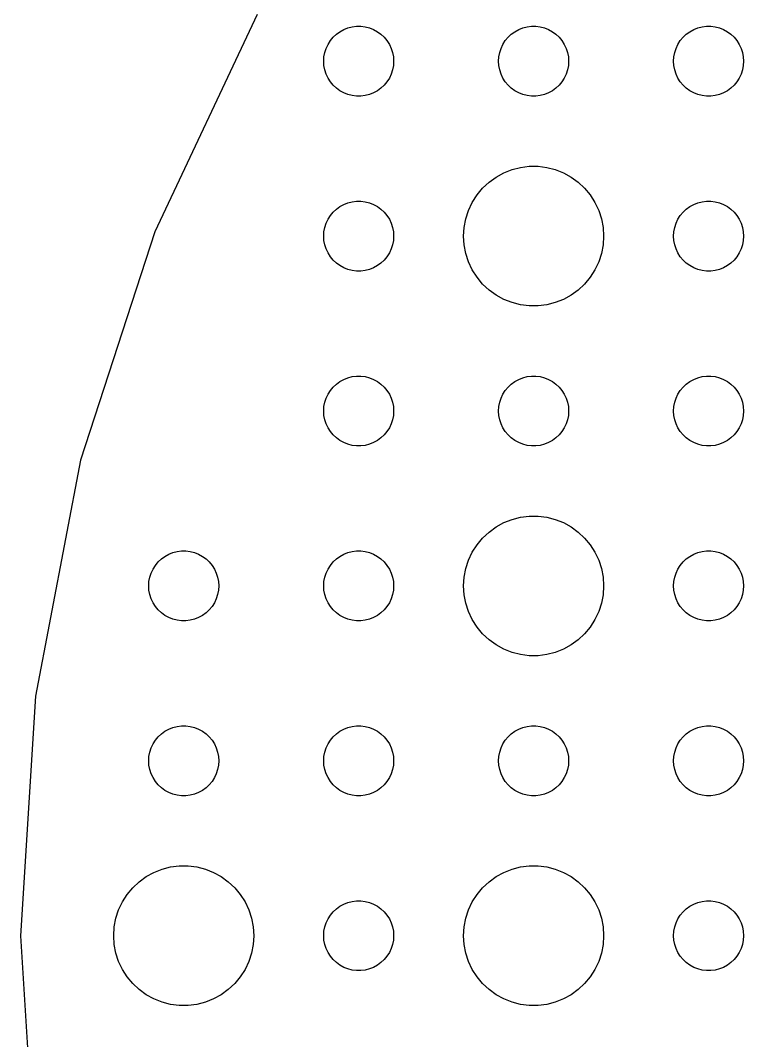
# Model space of a CAD drawing. Header units: metres. Extents: x -82 to 82, y -82 to 82.
# Drawn here: x -82 to -51, y -4.5 to 39.25 of the extents above; entities that cross this region are included whole.
import ezdxf

# ---------------------------------------------------------------- set-up
doc = ezdxf.new("R2010")
doc.units = ezdxf.units.M

msp = doc.modelspace()

# ---------------------------------------------------------------- linework, layer by layer
for p, q in [((-71.8571, 39.5038), (-76.2417, 30.1862)), ((-67.9635, 38.9266), (-67.7811, 38.9734)), ((-67.7811, 38.9734), (-67.5942, 38.997)), ((-67.5942, 38.997), (-67.4058, 38.997)), ((-67.4058, 38.997), (-67.2189, 38.9734)), ((-67.2189, 38.9734), (-67.0365, 38.9266)), ((-60.4635, 38.9266), (-60.2811, 38.9734)), ((-60.2811, 38.9734), (-60.0942, 38.997)), ((-60.0942, 38.997), (-59.9058, 38.997)), ((-59.9058, 38.997), (-59.7189, 38.9734)), ((-59.7189, 38.9734), (-59.5365, 38.9266)), ((-52.9635, 38.9266), (-52.7811, 38.9734)), ((-52.7811, 38.9734), (-52.5942, 38.997)), ((-52.5942, 38.997), (-52.4058, 38.997)), ((-52.4058, 38.997), (-52.2189, 38.9734)), ((-52.2189, 38.9734), (-52.0365, 38.9266)), ((-68.7135, 38.3817), (-68.5934, 38.5268)), ((-68.5934, 38.5268), (-68.4561, 38.6558)), ((-68.4561, 38.6558), (-68.3037, 38.7665)), ((-68.3037, 38.7665), (-68.1387, 38.8572)), ((-68.1387, 38.8572), (-67.9635, 38.9266)), ((-67.0365, 38.9266), (-66.8613, 38.8572)), ((-66.8613, 38.8572), (-66.6963, 38.7665)), ((-66.6963, 38.7665), (-66.5439, 38.6558)), ((-66.5439, 38.6558), (-66.4065, 38.5268)), ((-66.4065, 38.5268), (-66.2865, 38.3817)), ((-61.2135, 38.3817), (-61.0934, 38.5268)), ((-61.0934, 38.5268), (-60.9561, 38.6558)), ((-60.9561, 38.6558), (-60.8037, 38.7665)), ((-60.8037, 38.7665), (-60.6387, 38.8572)), ((-60.6387, 38.8572), (-60.4635, 38.9266)), ((-59.5365, 38.9266), (-59.3613, 38.8572)), ((-59.3613, 38.8572), (-59.1963, 38.7665)), ((-59.1963, 38.7665), (-59.0439, 38.6558)), ((-59.0439, 38.6558), (-58.9065, 38.5268)), ((-58.9065, 38.5268), (-58.7865, 38.3817)), ((-53.7135, 38.3817), (-53.5934, 38.5268)), ((-53.5934, 38.5268), (-53.4561, 38.6558)), ((-53.4561, 38.6558), (-53.3037, 38.7665)), ((-53.3037, 38.7665), (-53.1387, 38.8572)), ((-53.1387, 38.8572), (-52.9635, 38.9266)), ((-52.0365, 38.9266), (-51.8613, 38.8572)), ((-51.8613, 38.8572), (-51.6963, 38.7665)), ((-51.6963, 38.7665), (-51.5439, 38.6558)), ((-51.5439, 38.6558), (-51.4065, 38.5268)), ((-51.4065, 38.5268), (-51.2865, 38.3817)), ((-68.8947, 38.0522), (-68.8145, 38.2226)), ((-68.8145, 38.2226), (-68.7135, 38.3817)), ((-66.2865, 38.3817), (-66.1855, 38.2226)), ((-66.1855, 38.2226), (-66.1053, 38.0522)), ((-61.3947, 38.0522), (-61.3145, 38.2226)), ((-61.3145, 38.2226), (-61.2135, 38.3817)), ((-58.7865, 38.3817), (-58.6855, 38.2226)), ((-58.6855, 38.2226), (-58.6053, 38.0522)), ((-53.8947, 38.0522), (-53.8145, 38.2226)), ((-53.8145, 38.2226), (-53.7135, 38.3817)), ((-51.2865, 38.3817), (-51.1855, 38.2226)), ((-51.1855, 38.2226), (-51.1053, 38.0522)), ((-69, 37.5), (-68.9882, 37.688)), ((-68.9882, 37.688), (-68.9529, 37.873)), ((-68.9529, 37.873), (-68.8947, 38.0522)), ((-66.1053, 38.0522), (-66.0471, 37.873)), ((-66.0471, 37.873), (-66.0118, 37.688)), ((-66.0118, 37.688), (-66, 37.5)), ((-61.5, 37.5), (-61.4882, 37.688)), ((-61.4882, 37.688), (-61.4529, 37.873)), ((-61.4529, 37.873), (-61.3947, 38.0522)), ((-58.6053, 38.0522), (-58.5471, 37.873)), ((-58.5471, 37.873), (-58.5118, 37.688)), ((-58.5118, 37.688), (-58.5, 37.5)), ((-54, 37.5), (-53.9882, 37.688)), ((-53.9882, 37.688), (-53.9529, 37.873)), ((-53.9529, 37.873), (-53.8947, 38.0522)), ((-51.1053, 38.0522), (-51.0471, 37.873)), ((-51.0471, 37.873), (-51.0118, 37.688)), ((-51.0118, 37.688), (-51, 37.5)), ((-68.9882, 37.312), (-69, 37.5)), ((-68.9529, 37.127), (-68.9882, 37.312)), ((-66.0118, 37.312), (-66.0471, 37.127)), ((-66, 37.5), (-66.0118, 37.312)), ((-61.4882, 37.312), (-61.5, 37.5)), ((-61.4529, 37.127), (-61.4882, 37.312)), ((-58.5118, 37.312), (-58.5471, 37.127)), ((-58.5, 37.5), (-58.5118, 37.312)), ((-53.9882, 37.312), (-54, 37.5)), ((-53.9529, 37.127), (-53.9882, 37.312)), ((-51.0118, 37.312), (-51.0471, 37.127)), ((-51, 37.5), (-51.0118, 37.312)), ((-68.8947, 36.9478), (-68.9529, 37.127)), ((-68.8145, 36.7774), (-68.8947, 36.9478)), ((-68.7135, 36.6183), (-68.8145, 36.7774)), ((-66.1855, 36.7774), (-66.2865, 36.6183)), ((-66.1053, 36.9478), (-66.1855, 36.7774)), ((-66.0471, 37.127), (-66.1053, 36.9478)), ((-61.3947, 36.9478), (-61.4529, 37.127)), ((-61.3145, 36.7774), (-61.3947, 36.9478)), ((-61.2135, 36.6183), (-61.3145, 36.7774)), ((-58.6855, 36.7774), (-58.7865, 36.6183)), ((-58.6053, 36.9478), (-58.6855, 36.7774)), ((-58.5471, 37.127), (-58.6053, 36.9478)), ((-53.8947, 36.9478), (-53.9529, 37.127)), ((-53.8145, 36.7774), (-53.8947, 36.9478)), ((-53.7135, 36.6183), (-53.8145, 36.7774)), ((-51.1855, 36.7774), (-51.2865, 36.6183)), ((-51.1053, 36.9478), (-51.1855, 36.7774)), ((-51.0471, 37.127), (-51.1053, 36.9478)), ((-68.5934, 36.4732), (-68.7135, 36.6183)), ((-68.4561, 36.3442), (-68.5934, 36.4732)), ((-68.3037, 36.2335), (-68.4561, 36.3442)), ((-66.5439, 36.3442), (-66.6963, 36.2335)), ((-66.4065, 36.4732), (-66.5439, 36.3442)), ((-66.2865, 36.6183), (-66.4065, 36.4732)), ((-61.0934, 36.4732), (-61.2135, 36.6183)), ((-60.9561, 36.3442), (-61.0934, 36.4732)), ((-60.8037, 36.2335), (-60.9561, 36.3442)), ((-59.0439, 36.3442), (-59.1963, 36.2335)), ((-58.9065, 36.4732), (-59.0439, 36.3442)), ((-58.7865, 36.6183), (-58.9065, 36.4732)), ((-53.5934, 36.4732), (-53.7135, 36.6183)), ((-53.4561, 36.3442), (-53.5934, 36.4732)), ((-53.3037, 36.2335), (-53.4561, 36.3442)), ((-51.5439, 36.3442), (-51.6963, 36.2335)), ((-51.4065, 36.4732), (-51.5439, 36.3442)), ((-51.2865, 36.6183), (-51.4065, 36.4732)), ((-68.1387, 36.1428), (-68.3037, 36.2335)), ((-67.9635, 36.0734), (-68.1387, 36.1428)), ((-67.7811, 36.0266), (-67.9635, 36.0734)), ((-67.5942, 36.003), (-67.7811, 36.0266)), ((-67.4058, 36.003), (-67.5942, 36.003)), ((-67.2189, 36.0266), (-67.4058, 36.003)), ((-67.0365, 36.0734), (-67.2189, 36.0266)), ((-66.8613, 36.1428), (-67.0365, 36.0734)), ((-66.6963, 36.2335), (-66.8613, 36.1428)), ((-60.6387, 36.1428), (-60.8037, 36.2335)), ((-60.4635, 36.0734), (-60.6387, 36.1428)), ((-60.2811, 36.0266), (-60.4635, 36.0734)), ((-60.0942, 36.003), (-60.2811, 36.0266)), ((-59.9058, 36.003), (-60.0942, 36.003)), ((-59.7189, 36.0266), (-59.9058, 36.003)), ((-59.5365, 36.0734), (-59.7189, 36.0266)), ((-59.3613, 36.1428), (-59.5365, 36.0734)), ((-59.1963, 36.2335), (-59.3613, 36.1428)), ((-53.1387, 36.1428), (-53.3037, 36.2335)), ((-52.9635, 36.0734), (-53.1387, 36.1428)), ((-52.7811, 36.0266), (-52.9635, 36.0734)), ((-52.5942, 36.003), (-52.7811, 36.0266)), ((-52.4058, 36.003), (-52.5942, 36.003)), ((-52.2189, 36.0266), (-52.4058, 36.003)), ((-52.0365, 36.0734), (-52.2189, 36.0266)), ((-51.8613, 36.1428), (-52.0365, 36.0734)), ((-51.6963, 36.2335), (-51.8613, 36.1428)), ((-61.2773, 32.7145), (-60.927, 32.8532)), ((-60.927, 32.8532), (-60.5621, 32.9469)), ((-60.5621, 32.9469), (-60.1884, 32.9941)), ((-60.1884, 32.9941), (-59.8116, 32.9941)), ((-59.8116, 32.9941), (-59.4379, 32.9469)), ((-59.4379, 32.9469), (-59.0729, 32.8532)), ((-59.0729, 32.8532), (-58.7227, 32.7145)), ((-61.9123, 32.3115), (-61.6075, 32.533)), ((-61.6075, 32.533), (-61.2773, 32.7145)), ((-58.7227, 32.7145), (-58.3925, 32.533)), ((-58.3925, 32.533), (-58.0877, 32.3115)), ((-62.427, 31.7634), (-62.1869, 32.0536)), ((-62.1869, 32.0536), (-61.9123, 32.3115)), ((-58.0877, 32.3115), (-57.8131, 32.0536)), ((-57.8131, 32.0536), (-57.5729, 31.7634)), ((-62.6289, 31.4453), (-62.427, 31.7634)), ((-57.5729, 31.7634), (-57.3711, 31.4453)), ((-68.5934, 31.0268), (-68.4561, 31.1558)), ((-68.4561, 31.1558), (-68.3037, 31.2665)), ((-68.3037, 31.2665), (-68.1387, 31.3572)), ((-68.1387, 31.3572), (-67.9635, 31.4266)), ((-67.9635, 31.4266), (-67.7811, 31.4734)), ((-67.7811, 31.4734), (-67.5942, 31.497)), ((-67.5942, 31.497), (-67.4058, 31.497)), ((-67.4058, 31.497), (-67.2189, 31.4734)), ((-67.2189, 31.4734), (-67.0365, 31.4266)), ((-67.0365, 31.4266), (-66.8613, 31.3572)), ((-66.8613, 31.3572), (-66.6963, 31.2665)), ((-66.6963, 31.2665), (-66.5439, 31.1558)), ((-66.5439, 31.1558), (-66.4065, 31.0268)), ((-62.9057, 30.7461), (-62.7893, 31.1044)), ((-62.7893, 31.1044), (-62.6289, 31.4453)), ((-57.3711, 31.4453), (-57.2107, 31.1044)), ((-57.2107, 31.1044), (-57.0942, 30.7461)), ((-53.5934, 31.0268), (-53.4561, 31.1558)), ((-53.4561, 31.1558), (-53.3037, 31.2665)), ((-53.3037, 31.2665), (-53.1387, 31.3572)), ((-53.1387, 31.3572), (-52.9635, 31.4266)), ((-52.9635, 31.4266), (-52.7811, 31.4734)), ((-52.7811, 31.4734), (-52.5942, 31.497)), ((-52.5942, 31.497), (-52.4058, 31.497)), ((-52.4058, 31.497), (-52.2189, 31.4734)), ((-52.2189, 31.4734), (-52.0365, 31.4266)), ((-52.0365, 31.4266), (-51.8613, 31.3572)), ((-51.8613, 31.3572), (-51.6963, 31.2665)), ((-51.6963, 31.2665), (-51.5439, 31.1558)), ((-51.5439, 31.1558), (-51.4065, 31.0268)), ((-68.8947, 30.5522), (-68.8145, 30.7226)), ((-68.8145, 30.7226), (-68.7135, 30.8817)), ((-68.7135, 30.8817), (-68.5934, 31.0268)), ((-66.4065, 31.0268), (-66.2865, 30.8817)), ((-66.2865, 30.8817), (-66.1855, 30.7226)), ((-66.1855, 30.7226), (-66.1053, 30.5522)), ((-62.9763, 30.376), (-62.9057, 30.7461)), ((-57.0942, 30.7461), (-57.0237, 30.376)), ((-53.8947, 30.5522), (-53.8145, 30.7226)), ((-53.8145, 30.7226), (-53.7135, 30.8817)), ((-53.7135, 30.8817), (-53.5934, 31.0268)), ((-51.4065, 31.0268), (-51.2865, 30.8817)), ((-51.2865, 30.8817), (-51.1855, 30.7226)), ((-51.1855, 30.7226), (-51.1053, 30.5522)), ((-69, 30), (-68.9882, 30.188)), ((-68.9882, 30.188), (-68.9529, 30.373)), ((-68.9529, 30.373), (-68.8947, 30.5522)), ((-66.1053, 30.5522), (-66.0471, 30.373)), ((-66.0471, 30.373), (-66.0118, 30.188)), ((-66.0118, 30.188), (-66, 30)), ((-63, 30), (-62.9763, 30.376)), ((-57.0237, 30.376), (-57, 30)), ((-54, 30), (-53.9882, 30.188)), ((-53.9882, 30.188), (-53.9529, 30.373)), ((-53.9529, 30.373), (-53.8947, 30.5522)), ((-51.1053, 30.5522), (-51.0471, 30.373)), ((-51.0471, 30.373), (-51.0118, 30.188)), ((-51.0118, 30.188), (-51, 30)), ((-76.2417, 30.1862), (-79.4238, 20.3926)), ((-68.9882, 29.812), (-69, 30)), ((-68.9529, 29.627), (-68.9882, 29.812)), ((-66.0118, 29.812), (-66.0471, 29.627)), ((-66, 30), (-66.0118, 29.812)), ((-62.9763, 29.624), (-63, 30)), ((-57, 30), (-57.0237, 29.624)), ((-53.9882, 29.812), (-54, 30)), ((-53.9529, 29.627), (-53.9882, 29.812)), ((-51.0118, 29.812), (-51.0471, 29.627)), ((-51, 30), (-51.0118, 29.812)), ((-68.8947, 29.4478), (-68.9529, 29.627)), ((-68.8145, 29.2774), (-68.8947, 29.4478)), ((-66.1053, 29.4478), (-66.1855, 29.2774)), ((-66.0471, 29.627), (-66.1053, 29.4478)), ((-62.9057, 29.2539), (-62.9763, 29.624)), ((-57.0237, 29.624), (-57.0942, 29.2539)), ((-53.8947, 29.4478), (-53.9529, 29.627)), ((-53.8145, 29.2774), (-53.8947, 29.4478)), ((-51.1053, 29.4478), (-51.1855, 29.2774)), ((-51.0471, 29.627), (-51.1053, 29.4478)), ((-68.7135, 29.1183), (-68.8145, 29.2774)), ((-68.5934, 28.9732), (-68.7135, 29.1183)), ((-68.4561, 28.8442), (-68.5934, 28.9732)), ((-66.4065, 28.9732), (-66.5439, 28.8442)), ((-66.2865, 29.1183), (-66.4065, 28.9732)), ((-66.1855, 29.2774), (-66.2865, 29.1183)), ((-62.7893, 28.8956), (-62.9057, 29.2539)), ((-62.6289, 28.5547), (-62.7893, 28.8956)), ((-57.2107, 28.8956), (-57.3711, 28.5547)), ((-57.0942, 29.2539), (-57.2107, 28.8956)), ((-53.7135, 29.1183), (-53.8145, 29.2774)), ((-53.5934, 28.9732), (-53.7135, 29.1183)), ((-53.4561, 28.8442), (-53.5934, 28.9732)), ((-51.4065, 28.9732), (-51.5439, 28.8442)), ((-51.2865, 29.1183), (-51.4065, 28.9732)), ((-51.1855, 29.2774), (-51.2865, 29.1183)), ((-68.3037, 28.7335), (-68.4561, 28.8442)), ((-68.1387, 28.6427), (-68.3037, 28.7335)), ((-67.9635, 28.5734), (-68.1387, 28.6427)), ((-67.7811, 28.5266), (-67.9635, 28.5734)), ((-67.5942, 28.503), (-67.7811, 28.5266)), ((-67.4058, 28.503), (-67.5942, 28.503)), ((-67.2189, 28.5266), (-67.4058, 28.503)), ((-67.0365, 28.5734), (-67.2189, 28.5266)), ((-66.8613, 28.6427), (-67.0365, 28.5734)), ((-66.6963, 28.7335), (-66.8613, 28.6427)), ((-66.5439, 28.8442), (-66.6963, 28.7335)), ((-62.427, 28.2366), (-62.6289, 28.5547)), ((-57.3711, 28.5547), (-57.5729, 28.2366)), ((-53.3037, 28.7335), (-53.4561, 28.8442)), ((-53.1387, 28.6427), (-53.3037, 28.7335)), ((-52.9635, 28.5734), (-53.1387, 28.6427)), ((-52.7811, 28.5266), (-52.9635, 28.5734)), ((-52.5942, 28.503), (-52.7811, 28.5266)), ((-52.4058, 28.503), (-52.5942, 28.503)), ((-52.2189, 28.5266), (-52.4058, 28.503)), ((-52.0365, 28.5734), (-52.2189, 28.5266)), ((-51.8613, 28.6427), (-52.0365, 28.5734)), ((-51.6963, 28.7335), (-51.8613, 28.6427)), ((-51.5439, 28.8442), (-51.6963, 28.7335)), ((-62.1869, 27.9464), (-62.427, 28.2366)), ((-57.5729, 28.2366), (-57.8131, 27.9464)), ((-61.9123, 27.6884), (-62.1869, 27.9464)), ((-61.6075, 27.467), (-61.9123, 27.6884)), ((-58.0877, 27.6884), (-58.3925, 27.467)), ((-57.8131, 27.9464), (-58.0877, 27.6884)), ((-61.2773, 27.2855), (-61.6075, 27.467)), ((-60.927, 27.1468), (-61.2773, 27.2855)), ((-60.5621, 27.0531), (-60.927, 27.1468)), ((-59.0729, 27.1468), (-59.4379, 27.0531)), ((-58.7227, 27.2855), (-59.0729, 27.1468)), ((-58.3925, 27.467), (-58.7227, 27.2855)), ((-60.1884, 27.0059), (-60.5621, 27.0531)), ((-59.8116, 27.0059), (-60.1884, 27.0059)), ((-59.4379, 27.0531), (-59.8116, 27.0059)), ((-68.5934, 23.5268), (-68.4561, 23.6558)), ((-68.4561, 23.6558), (-68.3037, 23.7665)), ((-68.3037, 23.7665), (-68.1387, 23.8572)), ((-68.1387, 23.8572), (-67.9635, 23.9266)), ((-67.9635, 23.9266), (-67.7811, 23.9734)), ((-67.7811, 23.9734), (-67.5942, 23.997)), ((-67.5942, 23.997), (-67.4058, 23.997)), ((-67.4058, 23.997), (-67.2189, 23.9734)), ((-67.2189, 23.9734), (-67.0365, 23.9266)), ((-67.0365, 23.9266), (-66.8613, 23.8572)), ((-66.8613, 23.8572), (-66.6963, 23.7665)), ((-66.6963, 23.7665), (-66.5439, 23.6558)), ((-66.5439, 23.6558), (-66.4065, 23.5268)), ((-61.0934, 23.5268), (-60.9561, 23.6558)), ((-60.9561, 23.6558), (-60.8037, 23.7665)), ((-60.8037, 23.7665), (-60.6387, 23.8572)), ((-60.6387, 23.8572), (-60.4635, 23.9266)), ((-60.4635, 23.9266), (-60.2811, 23.9734)), ((-60.2811, 23.9734), (-60.0942, 23.997)), ((-60.0942, 23.997), (-59.9058, 23.997)), ((-59.9058, 23.997), (-59.7189, 23.9734)), ((-59.7189, 23.9734), (-59.5365, 23.9266)), ((-59.5365, 23.9266), (-59.3613, 23.8572)), ((-59.3613, 23.8572), (-59.1963, 23.7665)), ((-59.1963, 23.7665), (-59.0439, 23.6558)), ((-59.0439, 23.6558), (-58.9065, 23.5268)), ((-53.5934, 23.5268), (-53.4561, 23.6558)), ((-53.4561, 23.6558), (-53.3037, 23.7665)), ((-53.3037, 23.7665), (-53.1387, 23.8572)), ((-53.1387, 23.8572), (-52.9635, 23.9266)), ((-52.9635, 23.9266), (-52.7811, 23.9734)), ((-52.7811, 23.9734), (-52.5942, 23.997)), ((-52.5942, 23.997), (-52.4058, 23.997)), ((-52.4058, 23.997), (-52.2189, 23.9734)), ((-52.2189, 23.9734), (-52.0365, 23.9266)), ((-52.0365, 23.9266), (-51.8613, 23.8572)), ((-51.8613, 23.8572), (-51.6963, 23.7665)), ((-51.6963, 23.7665), (-51.5439, 23.6558)), ((-51.5439, 23.6558), (-51.4065, 23.5268)), ((-68.8947, 23.0522), (-68.8145, 23.2226)), ((-68.8145, 23.2226), (-68.7135, 23.3817)), ((-68.7135, 23.3817), (-68.5934, 23.5268)), ((-66.4065, 23.5268), (-66.2865, 23.3817)), ((-66.2865, 23.3817), (-66.1855, 23.2226)), ((-66.1855, 23.2226), (-66.1053, 23.0522)), ((-61.3947, 23.0522), (-61.3145, 23.2226)), ((-61.3145, 23.2226), (-61.2135, 23.3817)), ((-61.2135, 23.3817), (-61.0934, 23.5268)), ((-58.9065, 23.5268), (-58.7865, 23.3817)), ((-58.7865, 23.3817), (-58.6855, 23.2226)), ((-58.6855, 23.2226), (-58.6053, 23.0522)), ((-53.8947, 23.0522), (-53.8145, 23.2226)), ((-53.8145, 23.2226), (-53.7135, 23.3817)), ((-53.7135, 23.3817), (-53.5934, 23.5268)), ((-51.4065, 23.5268), (-51.2865, 23.3817)), ((-51.2865, 23.3817), (-51.1855, 23.2226)), ((-51.1855, 23.2226), (-51.1053, 23.0522)), ((-68.9882, 22.688), (-68.9529, 22.873)), ((-68.9529, 22.873), (-68.8947, 23.0522)), ((-66.1053, 23.0522), (-66.0471, 22.873)), ((-66.0471, 22.873), (-66.0118, 22.688)), ((-61.4882, 22.688), (-61.4529, 22.873)), ((-61.4529, 22.873), (-61.3947, 23.0522)), ((-58.6053, 23.0522), (-58.5471, 22.873)), ((-58.5471, 22.873), (-58.5118, 22.688)), ((-53.9882, 22.688), (-53.9529, 22.873)), ((-53.9529, 22.873), (-53.8947, 23.0522)), ((-51.1053, 23.0522), (-51.0471, 22.873)), ((-51.0471, 22.873), (-51.0118, 22.688)), ((-69, 22.5), (-68.9882, 22.688)), ((-68.9882, 22.312), (-69, 22.5)), ((-68.9529, 22.127), (-68.9882, 22.312)), ((-66.0118, 22.312), (-66.0471, 22.127)), ((-66.0118, 22.688), (-66, 22.5)), ((-66, 22.5), (-66.0118, 22.312)), ((-61.5, 22.5), (-61.4882, 22.688)), ((-61.4882, 22.312), (-61.5, 22.5)), ((-61.4529, 22.127), (-61.4882, 22.312)), ((-58.5118, 22.312), (-58.5471, 22.127)), ((-58.5118, 22.688), (-58.5, 22.5)), ((-58.5, 22.5), (-58.5118, 22.312)), ((-54, 22.5), (-53.9882, 22.688)), ((-53.9882, 22.312), (-54, 22.5)), ((-53.9529, 22.127), (-53.9882, 22.312)), ((-51.0118, 22.312), (-51.0471, 22.127)), ((-51.0118, 22.688), (-51, 22.5)), ((-51, 22.5), (-51.0118, 22.312)), ((-68.8947, 21.9478), (-68.9529, 22.127)), ((-68.8145, 21.7774), (-68.8947, 21.9478)), ((-66.1053, 21.9478), (-66.1855, 21.7774)), ((-66.0471, 22.127), (-66.1053, 21.9478)), ((-61.3947, 21.9478), (-61.4529, 22.127)), ((-61.3145, 21.7774), (-61.3947, 21.9478)), ((-58.6053, 21.9478), (-58.6855, 21.7774)), ((-58.5471, 22.127), (-58.6053, 21.9478)), ((-53.8947, 21.9478), (-53.9529, 22.127)), ((-53.8145, 21.7774), (-53.8947, 21.9478)), ((-51.1053, 21.9478), (-51.1855, 21.7774)), ((-51.0471, 22.127), (-51.1053, 21.9478)), ((-68.7135, 21.6183), (-68.8145, 21.7774)), ((-68.5934, 21.4732), (-68.7135, 21.6183)), ((-68.4561, 21.3442), (-68.5934, 21.4732)), ((-66.4065, 21.4732), (-66.5439, 21.3442)), ((-66.2865, 21.6183), (-66.4065, 21.4732)), ((-66.1855, 21.7774), (-66.2865, 21.6183)), ((-61.2135, 21.6183), (-61.3145, 21.7774)), ((-61.0934, 21.4732), (-61.2135, 21.6183)), ((-60.9561, 21.3442), (-61.0934, 21.4732)), ((-58.9065, 21.4732), (-59.0439, 21.3442)), ((-58.7865, 21.6183), (-58.9065, 21.4732)), ((-58.6855, 21.7774), (-58.7865, 21.6183)), ((-53.7135, 21.6183), (-53.8145, 21.7774)), ((-53.5934, 21.4732), (-53.7135, 21.6183)), ((-53.4561, 21.3442), (-53.5934, 21.4732)), ((-51.4065, 21.4732), (-51.5439, 21.3442)), ((-51.2865, 21.6183), (-51.4065, 21.4732)), ((-51.1855, 21.7774), (-51.2865, 21.6183)), ((-68.3037, 21.2335), (-68.4561, 21.3442)), ((-68.1387, 21.1427), (-68.3037, 21.2335)), ((-67.9635, 21.0734), (-68.1387, 21.1427)), ((-67.7811, 21.0266), (-67.9635, 21.0734)), ((-67.5942, 21.003), (-67.7811, 21.0266)), ((-67.4058, 21.003), (-67.5942, 21.003)), ((-67.2189, 21.0266), (-67.4058, 21.003)), ((-67.0365, 21.0734), (-67.2189, 21.0266)), ((-66.8613, 21.1427), (-67.0365, 21.0734)), ((-66.6963, 21.2335), (-66.8613, 21.1427)), ((-66.5439, 21.3442), (-66.6963, 21.2335)), ((-60.8037, 21.2335), (-60.9561, 21.3442)), ((-60.6387, 21.1427), (-60.8037, 21.2335)), ((-60.4635, 21.0734), (-60.6387, 21.1427)), ((-60.2811, 21.0266), (-60.4635, 21.0734)), ((-60.0942, 21.003), (-60.2811, 21.0266)), ((-59.9058, 21.003), (-60.0942, 21.003)), ((-59.7189, 21.0266), (-59.9058, 21.003)), ((-59.5365, 21.0734), (-59.7189, 21.0266)), ((-59.3613, 21.1427), (-59.5365, 21.0734)), ((-59.1963, 21.2335), (-59.3613, 21.1427)), ((-59.0439, 21.3442), (-59.1963, 21.2335)), ((-53.3037, 21.2335), (-53.4561, 21.3442)), ((-53.1387, 21.1427), (-53.3037, 21.2335)), ((-52.9635, 21.0734), (-53.1387, 21.1427)), ((-52.7811, 21.0266), (-52.9635, 21.0734)), ((-52.5942, 21.003), (-52.7811, 21.0266)), ((-52.4058, 21.003), (-52.5942, 21.003)), ((-52.2189, 21.0266), (-52.4058, 21.003)), ((-52.0365, 21.0734), (-52.2189, 21.0266)), ((-51.8613, 21.1427), (-52.0365, 21.0734)), ((-51.6963, 21.2335), (-51.8613, 21.1427)), ((-51.5439, 21.3442), (-51.6963, 21.2335)), ((-79.4238, 20.3926), (-81.3534, 10.2773)), ((-60.927, 17.8532), (-60.5621, 17.9469)), ((-60.5621, 17.9469), (-60.1884, 17.9941)), ((-60.1884, 17.9941), (-59.8116, 17.9941)), ((-59.8116, 17.9941), (-59.4379, 17.9469)), ((-59.4379, 17.9469), (-59.0729, 17.8532)), ((-61.9123, 17.3115), (-61.6075, 17.533)), ((-61.6075, 17.533), (-61.2773, 17.7145)), ((-61.2773, 17.7145), (-60.927, 17.8532)), ((-59.0729, 17.8532), (-58.7227, 17.7145)), ((-58.7227, 17.7145), (-58.3925, 17.533)), ((-58.3925, 17.533), (-58.0877, 17.3115)), ((-62.1869, 17.0536), (-61.9123, 17.3115)), ((-58.0877, 17.3115), (-57.8131, 17.0536)), ((-62.6289, 16.4453), (-62.427, 16.7634)), ((-62.427, 16.7634), (-62.1869, 17.0536)), ((-57.8131, 17.0536), (-57.5729, 16.7634)), ((-57.5729, 16.7634), (-57.3711, 16.4453)), ((-75.9561, 16.1558), (-75.8037, 16.2665)), ((-75.8037, 16.2665), (-75.6387, 16.3572)), ((-75.6387, 16.3572), (-75.4635, 16.4266)), ((-75.4635, 16.4266), (-75.2811, 16.4734)), ((-75.2811, 16.4734), (-75.0942, 16.497)), ((-75.0942, 16.497), (-74.9058, 16.497)), ((-74.9058, 16.497), (-74.7189, 16.4734)), ((-74.7189, 16.4734), (-74.5365, 16.4266)), ((-74.5365, 16.4266), (-74.3613, 16.3572)), ((-74.3613, 16.3572), (-74.1963, 16.2665)), ((-74.1963, 16.2665), (-74.0439, 16.1558)), ((-68.4561, 16.1558), (-68.3037, 16.2665)), ((-68.3037, 16.2665), (-68.1387, 16.3572)), ((-68.1387, 16.3572), (-67.9635, 16.4266)), ((-67.9635, 16.4266), (-67.7811, 16.4734)), ((-67.7811, 16.4734), (-67.5942, 16.497)), ((-67.5942, 16.497), (-67.4058, 16.497)), ((-67.4058, 16.497), (-67.2189, 16.4734)), ((-67.2189, 16.4734), (-67.0365, 16.4266)), ((-67.0365, 16.4266), (-66.8613, 16.3572)), ((-66.8613, 16.3572), (-66.6963, 16.2665)), ((-66.6963, 16.2665), (-66.5439, 16.1558)), ((-62.7893, 16.1044), (-62.6289, 16.4453)), ((-57.3711, 16.4453), (-57.2107, 16.1044)), ((-53.4561, 16.1558), (-53.3037, 16.2665)), ((-53.3037, 16.2665), (-53.1387, 16.3572)), ((-53.1387, 16.3572), (-52.9635, 16.4266)), ((-52.9635, 16.4266), (-52.7811, 16.4734)), ((-52.7811, 16.4734), (-52.5942, 16.497)), ((-52.5942, 16.497), (-52.4058, 16.497)), ((-52.4058, 16.497), (-52.2189, 16.4734)), ((-52.2189, 16.4734), (-52.0365, 16.4266)), ((-52.0365, 16.4266), (-51.8613, 16.3572)), ((-51.8613, 16.3572), (-51.6963, 16.2665)), ((-51.6963, 16.2665), (-51.5439, 16.1558)), ((-76.3145, 15.7226), (-76.2135, 15.8817)), ((-76.2135, 15.8817), (-76.0934, 16.0268)), ((-76.0934, 16.0268), (-75.9561, 16.1558)), ((-74.0439, 16.1558), (-73.9065, 16.0268)), ((-73.9065, 16.0268), (-73.7865, 15.8817)), ((-73.7865, 15.8817), (-73.6855, 15.7226)), ((-68.8145, 15.7226), (-68.7135, 15.8817)), ((-68.7135, 15.8817), (-68.5934, 16.0268)), ((-68.5934, 16.0268), (-68.4561, 16.1558)), ((-66.5439, 16.1558), (-66.4065, 16.0268)), ((-66.4065, 16.0268), (-66.2865, 15.8817)), ((-66.2865, 15.8817), (-66.1855, 15.7226)), ((-62.9057, 15.7461), (-62.7893, 16.1044)), ((-57.2107, 16.1044), (-57.0942, 15.7461)), ((-53.8145, 15.7226), (-53.7135, 15.8817)), ((-53.7135, 15.8817), (-53.5934, 16.0268)), ((-53.5934, 16.0268), (-53.4561, 16.1558)), ((-51.5439, 16.1558), (-51.4065, 16.0268)), ((-51.4065, 16.0268), (-51.2865, 15.8817)), ((-51.2865, 15.8817), (-51.1855, 15.7226)), ((-76.4882, 15.188), (-76.4529, 15.373)), ((-76.4529, 15.373), (-76.3947, 15.5522)), ((-76.3947, 15.5522), (-76.3145, 15.7226)), ((-73.6855, 15.7226), (-73.6053, 15.5522)), ((-73.6053, 15.5522), (-73.5471, 15.373)), ((-73.5471, 15.373), (-73.5118, 15.188)), ((-68.9882, 15.188), (-68.9529, 15.373)), ((-68.9529, 15.373), (-68.8947, 15.5522)), ((-68.8947, 15.5522), (-68.8145, 15.7226)), ((-66.1855, 15.7226), (-66.1053, 15.5522)), ((-66.1053, 15.5522), (-66.0471, 15.373)), ((-66.0471, 15.373), (-66.0118, 15.188)), ((-63, 15), (-62.9763, 15.376)), ((-62.9763, 15.376), (-62.9057, 15.7461)), ((-57.0942, 15.7461), (-57.0237, 15.376)), ((-57.0237, 15.376), (-57, 15)), ((-53.9882, 15.188), (-53.9529, 15.373)), ((-53.9529, 15.373), (-53.8947, 15.5522)), ((-53.8947, 15.5522), (-53.8145, 15.7226)), ((-51.1855, 15.7226), (-51.1053, 15.5522)), ((-51.1053, 15.5522), (-51.0471, 15.373)), ((-51.0471, 15.373), (-51.0118, 15.188)), ((-76.5, 15), (-76.4882, 15.188)), ((-76.4882, 14.812), (-76.5, 15)), ((-73.5118, 15.188), (-73.5, 15)), ((-73.5, 15), (-73.5118, 14.812)), ((-69, 15), (-68.9882, 15.188)), ((-68.9882, 14.812), (-69, 15)), ((-66.0118, 15.188), (-66, 15)), ((-66, 15), (-66.0118, 14.812)), ((-62.9763, 14.624), (-63, 15)), ((-57, 15), (-57.0237, 14.624)), ((-54, 15), (-53.9882, 15.188)), ((-53.9882, 14.812), (-54, 15)), ((-51.0118, 15.188), (-51, 15)), ((-51, 15), (-51.0118, 14.812)), ((-76.4529, 14.627), (-76.4882, 14.812)), ((-76.3947, 14.4478), (-76.4529, 14.627)), ((-76.3145, 14.2774), (-76.3947, 14.4478)), ((-73.6053, 14.4478), (-73.6855, 14.2774)), ((-73.5471, 14.627), (-73.6053, 14.4478)), ((-73.5118, 14.812), (-73.5471, 14.627)), ((-68.9529, 14.627), (-68.9882, 14.812)), ((-68.8947, 14.4478), (-68.9529, 14.627)), ((-68.8145, 14.2774), (-68.8947, 14.4478)), ((-66.1053, 14.4478), (-66.1855, 14.2774)), ((-66.0471, 14.627), (-66.1053, 14.4478)), ((-66.0118, 14.812), (-66.0471, 14.627)), ((-62.9057, 14.2539), (-62.9763, 14.624)), ((-57.0237, 14.624), (-57.0942, 14.2539)), ((-53.9529, 14.627), (-53.9882, 14.812)), ((-53.8947, 14.4478), (-53.9529, 14.627)), ((-53.8145, 14.2774), (-53.8947, 14.4478)), ((-51.1053, 14.4478), (-51.1855, 14.2774)), ((-51.0471, 14.627), (-51.1053, 14.4478)), ((-51.0118, 14.812), (-51.0471, 14.627)), ((-76.2135, 14.1183), (-76.3145, 14.2774)), ((-76.0934, 13.9732), (-76.2135, 14.1183)), ((-73.7865, 14.1183), (-73.9065, 13.9732)), ((-73.6855, 14.2774), (-73.7865, 14.1183)), ((-68.7135, 14.1183), (-68.8145, 14.2774)), ((-68.5934, 13.9732), (-68.7135, 14.1183)), ((-66.2865, 14.1183), (-66.4065, 13.9732)), ((-66.1855, 14.2774), (-66.2865, 14.1183)), ((-62.7893, 13.8956), (-62.9057, 14.2539)), ((-57.0942, 14.2539), (-57.2107, 13.8956)), ((-53.7135, 14.1183), (-53.8145, 14.2774)), ((-53.5934, 13.9732), (-53.7135, 14.1183)), ((-51.2865, 14.1183), (-51.4065, 13.9732)), ((-51.1855, 14.2774), (-51.2865, 14.1183)), ((-75.9561, 13.8442), (-76.0934, 13.9732)), ((-75.8037, 13.7335), (-75.9561, 13.8442)), ((-75.6387, 13.6427), (-75.8037, 13.7335)), ((-75.4635, 13.5734), (-75.6387, 13.6427)), ((-75.2811, 13.5266), (-75.4635, 13.5734)), ((-74.5365, 13.5734), (-74.7189, 13.5266)), ((-74.3613, 13.6427), (-74.5365, 13.5734)), ((-74.1963, 13.7335), (-74.3613, 13.6427)), ((-74.0439, 13.8442), (-74.1963, 13.7335)), ((-73.9065, 13.9732), (-74.0439, 13.8442)), ((-68.4561, 13.8442), (-68.5934, 13.9732)), ((-68.3037, 13.7335), (-68.4561, 13.8442)), ((-68.1387, 13.6427), (-68.3037, 13.7335)), ((-67.9635, 13.5734), (-68.1387, 13.6427)), ((-67.7811, 13.5266), (-67.9635, 13.5734)), ((-67.0365, 13.5734), (-67.2189, 13.5266)), ((-66.8613, 13.6427), (-67.0365, 13.5734)), ((-66.6963, 13.7335), (-66.8613, 13.6427)), ((-66.5439, 13.8442), (-66.6963, 13.7335)), ((-66.4065, 13.9732), (-66.5439, 13.8442)), ((-62.6289, 13.5547), (-62.7893, 13.8956)), ((-57.2107, 13.8956), (-57.3711, 13.5547)), ((-53.4561, 13.8442), (-53.5934, 13.9732)), ((-53.3037, 13.7335), (-53.4561, 13.8442)), ((-53.1387, 13.6427), (-53.3037, 13.7335)), ((-52.9635, 13.5734), (-53.1387, 13.6427)), ((-52.7811, 13.5266), (-52.9635, 13.5734)), ((-52.0365, 13.5734), (-52.2189, 13.5266)), ((-51.8613, 13.6427), (-52.0365, 13.5734)), ((-51.6963, 13.7335), (-51.8613, 13.6427)), ((-51.5439, 13.8442), (-51.6963, 13.7335)), ((-51.4065, 13.9732), (-51.5439, 13.8442)), ((-75.0942, 13.5029), (-75.2811, 13.5266)), ((-74.9058, 13.5029), (-75.0942, 13.5029)), ((-74.7189, 13.5266), (-74.9058, 13.5029)), ((-67.5942, 13.5029), (-67.7811, 13.5266)), ((-67.4058, 13.5029), (-67.5942, 13.5029)), ((-67.2189, 13.5266), (-67.4058, 13.5029)), ((-62.427, 13.2366), (-62.6289, 13.5547)), ((-62.1869, 12.9464), (-62.427, 13.2366)), ((-57.5729, 13.2366), (-57.8131, 12.9464)), ((-57.3711, 13.5547), (-57.5729, 13.2366)), ((-52.5942, 13.5029), (-52.7811, 13.5266)), ((-52.4058, 13.5029), (-52.5942, 13.5029)), ((-52.2189, 13.5266), (-52.4058, 13.5029)), ((-61.9123, 12.6884), (-62.1869, 12.9464)), ((-61.6075, 12.467), (-61.9123, 12.6884)), ((-58.0877, 12.6884), (-58.3925, 12.467)), ((-57.8131, 12.9464), (-58.0877, 12.6884)), ((-61.2773, 12.2855), (-61.6075, 12.467)), ((-60.927, 12.1468), (-61.2773, 12.2855)), ((-58.7227, 12.2855), (-59.0729, 12.1468)), ((-58.3925, 12.467), (-58.7227, 12.2855)), ((-60.5621, 12.0531), (-60.927, 12.1468)), ((-60.1884, 12.0059), (-60.5621, 12.0531)), ((-59.8116, 12.0059), (-60.1884, 12.0059)), ((-59.4379, 12.0531), (-59.8116, 12.0059)), ((-59.0729, 12.1468), (-59.4379, 12.0531)), ((-81.3534, 10.2773), (-82, 0)), ((-75.9561, 8.65576), (-75.8037, 8.76648)), ((-75.8037, 8.76648), (-75.6387, 8.85724)), ((-75.6387, 8.85724), (-75.4635, 8.92657)), ((-75.4635, 8.92657), (-75.2811, 8.97342)), ((-75.2811, 8.97342), (-75.0942, 8.99704)), ((-75.0942, 8.99704), (-74.9058, 8.99704)), ((-74.9058, 8.99704), (-74.7189, 8.97342)), ((-74.7189, 8.97342), (-74.5365, 8.92657)), ((-74.5365, 8.92657), (-74.3613, 8.85724)), ((-74.3613, 8.85724), (-74.1963, 8.76648)), ((-74.1963, 8.76648), (-74.0439, 8.65576)), ((-68.4561, 8.65576), (-68.3037, 8.76648)), ((-68.3037, 8.76648), (-68.1387, 8.85724)), ((-68.1387, 8.85724), (-67.9635, 8.92657)), ((-67.9635, 8.92657), (-67.7811, 8.97342)), ((-67.7811, 8.97342), (-67.5942, 8.99704)), ((-67.5942, 8.99704), (-67.4058, 8.99704)), ((-67.4058, 8.99704), (-67.2189, 8.97342)), ((-67.2189, 8.97342), (-67.0365, 8.92657)), ((-67.0365, 8.92657), (-66.8613, 8.85724)), ((-66.8613, 8.85724), (-66.6963, 8.76648)), ((-66.6963, 8.76648), (-66.5439, 8.65576)), ((-60.9561, 8.65576), (-60.8037, 8.76648)), ((-60.8037, 8.76648), (-60.6387, 8.85724)), ((-60.6387, 8.85724), (-60.4635, 8.92657)), ((-60.4635, 8.92657), (-60.2811, 8.97342)), ((-60.2811, 8.97342), (-60.0942, 8.99704)), ((-60.0942, 8.99704), (-59.9058, 8.99704)), ((-59.9058, 8.99704), (-59.7189, 8.97342)), ((-59.7189, 8.97342), (-59.5365, 8.92657)), ((-59.5365, 8.92657), (-59.3613, 8.85724)), ((-59.3613, 8.85724), (-59.1963, 8.76648)), ((-59.1963, 8.76648), (-59.0439, 8.65576)), ((-53.4561, 8.65576), (-53.3037, 8.76648)), ((-53.3037, 8.76648), (-53.1387, 8.85724)), ((-53.1387, 8.85724), (-52.9635, 8.92657)), ((-52.9635, 8.92657), (-52.7811, 8.97342)), ((-52.7811, 8.97342), (-52.5942, 8.99704)), ((-52.5942, 8.99704), (-52.4058, 8.99704)), ((-52.4058, 8.99704), (-52.2189, 8.97342)), ((-52.2189, 8.97342), (-52.0365, 8.92657)), ((-52.0365, 8.92657), (-51.8613, 8.85724)), ((-51.8613, 8.85724), (-51.6963, 8.76648)), ((-51.6963, 8.76648), (-51.5439, 8.65576)), ((-76.3145, 8.22263), (-76.2135, 8.38167)), ((-76.2135, 8.38167), (-76.0934, 8.52681)), ((-76.0934, 8.52681), (-75.9561, 8.65576)), ((-74.0439, 8.65576), (-73.9065, 8.52681)), ((-73.9065, 8.52681), (-73.7865, 8.38167)), ((-73.7865, 8.38167), (-73.6855, 8.22263)), ((-68.8145, 8.22263), (-68.7135, 8.38167)), ((-68.7135, 8.38167), (-68.5934, 8.52681)), ((-68.5934, 8.52681), (-68.4561, 8.65576)), ((-66.5439, 8.65576), (-66.4065, 8.52681)), ((-66.4065, 8.52681), (-66.2865, 8.38167)), ((-66.2865, 8.38167), (-66.1855, 8.22263)), ((-61.3145, 8.22263), (-61.2135, 8.38167)), ((-61.2135, 8.38167), (-61.0934, 8.52681)), ((-61.0934, 8.52681), (-60.9561, 8.65576)), ((-59.0439, 8.65576), (-58.9065, 8.52681)), ((-58.9065, 8.52681), (-58.7865, 8.38167)), ((-58.7865, 8.38167), (-58.6855, 8.22263)), ((-53.8145, 8.22263), (-53.7135, 8.38167)), ((-53.7135, 8.38167), (-53.5934, 8.52681)), ((-53.5934, 8.52681), (-53.4561, 8.65576)), ((-51.5439, 8.65576), (-51.4065, 8.52681)), ((-51.4065, 8.52681), (-51.2865, 8.38167)), ((-51.2865, 8.38167), (-51.1855, 8.22263)), ((-76.4529, 7.87303), (-76.3947, 8.05219)), ((-76.3947, 8.05219), (-76.3145, 8.22263)), ((-73.6855, 8.22263), (-73.6053, 8.05219)), ((-73.6053, 8.05219), (-73.5471, 7.87303)), ((-68.9529, 7.87303), (-68.8947, 8.05219)), ((-68.8947, 8.05219), (-68.8145, 8.22263)), ((-66.1855, 8.22263), (-66.1053, 8.05219)), ((-66.1053, 8.05219), (-66.0471, 7.87303)), ((-61.4529, 7.87303), (-61.3947, 8.05219)), ((-61.3947, 8.05219), (-61.3145, 8.22263)), ((-58.6855, 8.22263), (-58.6053, 8.05219)), ((-58.6053, 8.05219), (-58.5471, 7.87303)), ((-53.9529, 7.87303), (-53.8947, 8.05219)), ((-53.8947, 8.05219), (-53.8145, 8.22263)), ((-51.1855, 8.22263), (-51.1053, 8.05219)), ((-51.1053, 8.05219), (-51.0471, 7.87303)), ((-76.5, 7.5), (-76.4882, 7.68799)), ((-76.4882, 7.312), (-76.5, 7.5)), ((-76.4882, 7.68799), (-76.4529, 7.87303)), ((-73.5471, 7.87303), (-73.5118, 7.68799)), ((-73.5118, 7.68799), (-73.5, 7.5)), ((-73.5, 7.5), (-73.5118, 7.312)), ((-69, 7.5), (-68.9882, 7.68799)), ((-68.9882, 7.312), (-69, 7.5)), ((-68.9882, 7.68799), (-68.9529, 7.87303)), ((-66.0471, 7.87303), (-66.0118, 7.68799)), ((-66.0118, 7.68799), (-66, 7.5)), ((-66, 7.5), (-66.0118, 7.312)), ((-61.5, 7.5), (-61.4882, 7.68799)), ((-61.4882, 7.312), (-61.5, 7.5)), ((-61.4882, 7.68799), (-61.4529, 7.87303)), ((-58.5471, 7.87303), (-58.5118, 7.68799)), ((-58.5118, 7.68799), (-58.5, 7.5)), ((-58.5, 7.5), (-58.5118, 7.312)), ((-54, 7.5), (-53.9882, 7.68799)), ((-53.9882, 7.312), (-54, 7.5)), ((-53.9882, 7.68799), (-53.9529, 7.87303)), ((-51.0471, 7.87303), (-51.0118, 7.68799)), ((-51.0118, 7.68799), (-51, 7.5)), ((-51, 7.5), (-51.0118, 7.312)), ((-76.4529, 7.12695), (-76.4882, 7.312)), ((-76.3947, 6.9478), (-76.4529, 7.12695)), ((-73.5471, 7.12695), (-73.6053, 6.9478)), ((-73.5118, 7.312), (-73.5471, 7.12695)), ((-68.9529, 7.12695), (-68.9882, 7.312)), ((-68.8947, 6.9478), (-68.9529, 7.12695)), ((-66.0471, 7.12695), (-66.1053, 6.9478)), ((-66.0118, 7.312), (-66.0471, 7.12695)), ((-61.4529, 7.12695), (-61.4882, 7.312)), ((-61.3947, 6.9478), (-61.4529, 7.12695)), ((-58.5471, 7.12695), (-58.6053, 6.9478)), ((-58.5118, 7.312), (-58.5471, 7.12695)), ((-53.9529, 7.12695), (-53.9882, 7.312)), ((-53.8947, 6.9478), (-53.9529, 7.12695)), ((-51.0471, 7.12695), (-51.1053, 6.9478)), ((-51.0118, 7.312), (-51.0471, 7.12695)), ((-76.3145, 6.77736), (-76.3947, 6.9478)), ((-76.2135, 6.61832), (-76.3145, 6.77736)), ((-76.0934, 6.47318), (-76.2135, 6.61832)), ((-73.7865, 6.61832), (-73.9065, 6.47318)), ((-73.6855, 6.77736), (-73.7865, 6.61832)), ((-73.6053, 6.9478), (-73.6855, 6.77736)), ((-68.8145, 6.77736), (-68.8947, 6.9478)), ((-68.7135, 6.61832), (-68.8145, 6.77736)), ((-68.5934, 6.47318), (-68.7135, 6.61832)), ((-66.2865, 6.61832), (-66.4065, 6.47318)), ((-66.1855, 6.77736), (-66.2865, 6.61832)), ((-66.1053, 6.9478), (-66.1855, 6.77736)), ((-61.3145, 6.77736), (-61.3947, 6.9478)), ((-61.2135, 6.61832), (-61.3145, 6.77736)), ((-61.0934, 6.47318), (-61.2135, 6.61832)), ((-58.7865, 6.61832), (-58.9065, 6.47318)), ((-58.6855, 6.77736), (-58.7865, 6.61832)), ((-58.6053, 6.9478), (-58.6855, 6.77736)), ((-53.8145, 6.77736), (-53.8947, 6.9478)), ((-53.7135, 6.61832), (-53.8145, 6.77736)), ((-53.5934, 6.47318), (-53.7135, 6.61832)), ((-51.2865, 6.61832), (-51.4065, 6.47318)), ((-51.1855, 6.77736), (-51.2865, 6.61832)), ((-51.1053, 6.9478), (-51.1855, 6.77736)), ((-75.9561, 6.34422), (-76.0934, 6.47318)), ((-75.8037, 6.23351), (-75.9561, 6.34422)), ((-75.6387, 6.14275), (-75.8037, 6.23351)), ((-75.4635, 6.07341), (-75.6387, 6.14275)), ((-74.3613, 6.14275), (-74.5365, 6.07341)), ((-74.1963, 6.23351), (-74.3613, 6.14275)), ((-74.0439, 6.34422), (-74.1963, 6.23351)), ((-73.9065, 6.47318), (-74.0439, 6.34422)), ((-68.4561, 6.34422), (-68.5934, 6.47318)), ((-68.3037, 6.23351), (-68.4561, 6.34422)), ((-68.1387, 6.14275), (-68.3037, 6.23351)), ((-67.9635, 6.07341), (-68.1387, 6.14275)), ((-66.8613, 6.14275), (-67.0365, 6.07341)), ((-66.6963, 6.23351), (-66.8613, 6.14275)), ((-66.5439, 6.34422), (-66.6963, 6.23351)), ((-66.4065, 6.47318), (-66.5439, 6.34422)), ((-60.9561, 6.34422), (-61.0934, 6.47318)), ((-60.8037, 6.23351), (-60.9561, 6.34422)), ((-60.6387, 6.14275), (-60.8037, 6.23351)), ((-60.4635, 6.07341), (-60.6387, 6.14275)), ((-59.3613, 6.14275), (-59.5365, 6.07341)), ((-59.1963, 6.23351), (-59.3613, 6.14275)), ((-59.0439, 6.34422), (-59.1963, 6.23351)), ((-58.9065, 6.47318), (-59.0439, 6.34422)), ((-53.4561, 6.34422), (-53.5934, 6.47318)), ((-53.3037, 6.23351), (-53.4561, 6.34422)), ((-53.1387, 6.14275), (-53.3037, 6.23351)), ((-52.9635, 6.07341), (-53.1387, 6.14275)), ((-51.8613, 6.14275), (-52.0365, 6.07341)), ((-51.6963, 6.23351), (-51.8613, 6.14275)), ((-51.5439, 6.34422), (-51.6963, 6.23351)), ((-51.4065, 6.47318), (-51.5439, 6.34422)), ((-75.2811, 6.02657), (-75.4635, 6.07341)), ((-75.0942, 6.00294), (-75.2811, 6.02657)), ((-74.9058, 6.00294), (-75.0942, 6.00294)), ((-74.7189, 6.02657), (-74.9058, 6.00294)), ((-74.5365, 6.07341), (-74.7189, 6.02657)), ((-67.7811, 6.02657), (-67.9635, 6.07341)), ((-67.5942, 6.00294), (-67.7811, 6.02657)), ((-67.4058, 6.00294), (-67.5942, 6.00294)), ((-67.2189, 6.02657), (-67.4058, 6.00294)), ((-67.0365, 6.07341), (-67.2189, 6.02657)), ((-60.2811, 6.02657), (-60.4635, 6.07341)), ((-60.0942, 6.00294), (-60.2811, 6.02657)), ((-59.9058, 6.00294), (-60.0942, 6.00294)), ((-59.7189, 6.02657), (-59.9058, 6.00294)), ((-59.5365, 6.07341), (-59.7189, 6.02657)), ((-52.7811, 6.02657), (-52.9635, 6.07341)), ((-52.5942, 6.00294), (-52.7811, 6.02657)), ((-52.4058, 6.00294), (-52.5942, 6.00294)), ((-52.2189, 6.02657), (-52.4058, 6.00294)), ((-52.0365, 6.07341), (-52.2189, 6.02657)), ((-76.6075, 2.53297), (-76.2773, 2.71448)), ((-76.2773, 2.71448), (-75.927, 2.85316)), ((-75.927, 2.85316), (-75.5621, 2.94685)), ((-75.5621, 2.94685), (-75.1884, 2.99408)), ((-75.1884, 2.99408), (-74.8116, 2.99408)), ((-74.8116, 2.99408), (-74.4379, 2.94685)), ((-74.4379, 2.94685), (-74.073, 2.85316)), ((-74.073, 2.85316), (-73.7227, 2.71448)), ((-73.7227, 2.71448), (-73.3925, 2.53297)), ((-61.6075, 2.53297), (-61.2773, 2.71448)), ((-61.2773, 2.71448), (-60.927, 2.85316)), ((-60.927, 2.85316), (-60.5621, 2.94685)), ((-60.5621, 2.94685), (-60.1884, 2.99408)), ((-60.1884, 2.99408), (-59.8116, 2.99408)), ((-59.8116, 2.99408), (-59.4379, 2.94685)), ((-59.4379, 2.94685), (-59.0729, 2.85316)), ((-59.0729, 2.85316), (-58.7227, 2.71448)), ((-58.7227, 2.71448), (-58.3925, 2.53297)), ((-77.1869, 2.05363), (-76.9123, 2.31154)), ((-76.9123, 2.31154), (-76.6075, 2.53297)), ((-73.3925, 2.53297), (-73.0877, 2.31154)), ((-73.0877, 2.31154), (-72.8131, 2.05363)), ((-62.1869, 2.05363), (-61.9123, 2.31154)), ((-61.9123, 2.31154), (-61.6075, 2.53297)), ((-58.3925, 2.53297), (-58.0877, 2.31154)), ((-58.0877, 2.31154), (-57.8131, 2.05363)), ((-77.6289, 1.44525), (-77.427, 1.76335)), ((-77.427, 1.76335), (-77.1869, 2.05363)), ((-72.8131, 2.05363), (-72.573, 1.76335)), ((-72.573, 1.76335), (-72.3711, 1.44525)), ((-62.6289, 1.44525), (-62.427, 1.76335)), ((-62.427, 1.76335), (-62.1869, 2.05363)), ((-57.8131, 2.05363), (-57.5729, 1.76335)), ((-57.5729, 1.76335), (-57.3711, 1.44525)), ((-77.7893, 1.10437), (-77.6289, 1.44525)), ((-72.3711, 1.44525), (-72.2107, 1.10437)), ((-68.3037, 1.26648), (-68.1387, 1.35724)), ((-68.1387, 1.35724), (-67.9635, 1.42657)), ((-67.9635, 1.42657), (-67.7811, 1.47342)), ((-67.7811, 1.47342), (-67.5942, 1.49704)), ((-67.5942, 1.49704), (-67.4058, 1.49704)), ((-67.4058, 1.49704), (-67.2189, 1.47342)), ((-67.2189, 1.47342), (-67.0365, 1.42657)), ((-67.0365, 1.42657), (-66.8613, 1.35724)), ((-66.8613, 1.35724), (-66.6963, 1.26648)), ((-62.7893, 1.10437), (-62.6289, 1.44525)), ((-57.3711, 1.44525), (-57.2107, 1.10437)), ((-53.3037, 1.26648), (-53.1387, 1.35724)), ((-53.1387, 1.35724), (-52.9635, 1.42657)), ((-52.9635, 1.42657), (-52.7811, 1.47342)), ((-52.7811, 1.47342), (-52.5942, 1.49704)), ((-52.5942, 1.49704), (-52.4058, 1.49704)), ((-52.4058, 1.49704), (-52.2189, 1.47342)), ((-52.2189, 1.47342), (-52.0365, 1.42657)), ((-52.0365, 1.42657), (-51.8613, 1.35724)), ((-51.8613, 1.35724), (-51.6963, 1.26648)), ((-77.9057, 0.74606), (-77.7893, 1.10437)), ((-72.2107, 1.10437), (-72.0943, 0.74606)), ((-68.8145, 0.72263), (-68.7135, 0.88167)), ((-68.7135, 0.88167), (-68.5934, 1.02681)), ((-68.5934, 1.02681), (-68.4561, 1.15576)), ((-68.4561, 1.15576), (-68.3037, 1.26648)), ((-66.6963, 1.26648), (-66.5439, 1.15576)), ((-66.5439, 1.15576), (-66.4065, 1.02681)), ((-66.4065, 1.02681), (-66.2865, 0.88167)), ((-66.2865, 0.88167), (-66.1855, 0.72263)), ((-62.9057, 0.74606), (-62.7893, 1.10437)), ((-57.2107, 1.10437), (-57.0942, 0.74606)), ((-53.8145, 0.72263), (-53.7135, 0.88167)), ((-53.7135, 0.88167), (-53.5934, 1.02681)), ((-53.5934, 1.02681), (-53.4561, 1.15576)), ((-53.4561, 1.15576), (-53.3037, 1.26648)), ((-51.6963, 1.26648), (-51.5439, 1.15576)), ((-51.5439, 1.15576), (-51.4065, 1.02681)), ((-51.4065, 1.02681), (-51.2865, 0.88167)), ((-51.2865, 0.88167), (-51.1855, 0.72263)), ((-77.9763, 0.37599), (-77.9057, 0.74606)), ((-72.0943, 0.74606), (-72.0237, 0.37599)), ((-68.9529, 0.37303), (-68.8947, 0.55219)), ((-68.8947, 0.55219), (-68.8145, 0.72263)), ((-66.1855, 0.72263), (-66.1053, 0.55219)), ((-66.1053, 0.55219), (-66.0471, 0.37303)), ((-62.9763, 0.37599), (-62.9057, 0.74606)), ((-57.0942, 0.74606), (-57.0237, 0.37599)), ((-53.9529, 0.37303), (-53.8947, 0.55219)), ((-53.8947, 0.55219), (-53.8145, 0.72263)), ((-51.1855, 0.72263), (-51.1053, 0.55219)), ((-51.1053, 0.55219), (-51.0471, 0.37303)), ((-82, 0), (-81.3534, -10.2773)), ((-78, 0), (-77.9763, 0.37599)), ((-77.9763, -0.37599), (-78, 0)), ((-72.0237, 0.37599), (-72, 0)), ((-72, 0), (-72.0237, -0.37599)), ((-69, 0), (-68.9882, 0.18799)), ((-68.9882, -0.18799), (-69, 0)), ((-68.9882, 0.18799), (-68.9529, 0.37303)), ((-66.0471, 0.37303), (-66.0118, 0.18799)), ((-66.0118, 0.18799), (-66, 0)), ((-66, 0), (-66.0118, -0.18799)), ((-63, 0), (-62.9763, 0.37599)), ((-62.9763, -0.37599), (-63, 0)), ((-57.0237, 0.37599), (-57, 0)), ((-57, 0), (-57.0237, -0.37599)), ((-54, 0), (-53.9882, 0.18799)), ((-53.9882, -0.18799), (-54, 0)), ((-53.9882, 0.18799), (-53.9529, 0.37303)), ((-51.0471, 0.37303), (-51.0118, 0.18799)), ((-51.0118, 0.18799), (-51, 0)), ((-51, 0), (-51.0118, -0.18799)), ((-77.9057, -0.74606), (-77.9763, -0.37599)), ((-72.0237, -0.37599), (-72.0943, -0.74606)), ((-68.9529, -0.37303), (-68.9882, -0.18799)), ((-68.8947, -0.55219), (-68.9529, -0.37303)), ((-66.0471, -0.37303), (-66.1053, -0.55219)), ((-66.0118, -0.18799), (-66.0471, -0.37303)), ((-62.9057, -0.74606), (-62.9763, -0.37599)), ((-57.0237, -0.37599), (-57.0942, -0.74606)), ((-53.9529, -0.37303), (-53.9882, -0.18799)), ((-53.8947, -0.55219), (-53.9529, -0.37303)), ((-51.0471, -0.37303), (-51.1053, -0.55219)), ((-51.0118, -0.18799), (-51.0471, -0.37303)), ((-77.7893, -1.10437), (-77.9057, -0.74606)), ((-72.0943, -0.74606), (-72.2107, -1.10437)), ((-68.8145, -0.72263), (-68.8947, -0.55219)), ((-68.7135, -0.88167), (-68.8145, -0.72263)), ((-66.1855, -0.72263), (-66.2865, -0.88167)), ((-66.1053, -0.55219), (-66.1855, -0.72263)), ((-62.7893, -1.10437), (-62.9057, -0.74606)), ((-57.0942, -0.74606), (-57.2107, -1.10437)), ((-53.8145, -0.72263), (-53.8947, -0.55219)), ((-53.7135, -0.88167), (-53.8145, -0.72263)), ((-51.1855, -0.72263), (-51.2865, -0.88167)), ((-51.1053, -0.55219), (-51.1855, -0.72263)), ((-77.6289, -1.44525), (-77.7893, -1.10437)), ((-72.2107, -1.10437), (-72.3711, -1.44525)), ((-68.5934, -1.02681), (-68.7135, -0.88167)), ((-68.4561, -1.15576), (-68.5934, -1.02681)), ((-68.3037, -1.26648), (-68.4561, -1.15576)), ((-68.1387, -1.35724), (-68.3037, -1.26648)), ((-66.6963, -1.26648), (-66.8613, -1.35724)), ((-66.5439, -1.15576), (-66.6963, -1.26648)), ((-66.4065, -1.02681), (-66.5439, -1.15576)), ((-66.2865, -0.88167), (-66.4065, -1.02681)), ((-62.6289, -1.44525), (-62.7893, -1.10437)), ((-57.2107, -1.10437), (-57.3711, -1.44525)), ((-53.5934, -1.02681), (-53.7135, -0.88167)), ((-53.4561, -1.15576), (-53.5934, -1.02681)), ((-53.3037, -1.26648), (-53.4561, -1.15576)), ((-53.1387, -1.35724), (-53.3037, -1.26648)), ((-51.6963, -1.26648), (-51.8613, -1.35724)), ((-51.5439, -1.15576), (-51.6963, -1.26648)), ((-51.4065, -1.02681), (-51.5439, -1.15576)), ((-51.2865, -0.88167), (-51.4065, -1.02681)), ((-77.427, -1.76335), (-77.6289, -1.44525)), ((-72.3711, -1.44525), (-72.573, -1.76335)), ((-67.9635, -1.42657), (-68.1387, -1.35724)), ((-67.7811, -1.47342), (-67.9635, -1.42657)), ((-67.5942, -1.49704), (-67.7811, -1.47342)), ((-67.4058, -1.49704), (-67.5942, -1.49704)), ((-67.2189, -1.47342), (-67.4058, -1.49704)), ((-67.0365, -1.42657), (-67.2189, -1.47342)), ((-66.8613, -1.35724), (-67.0365, -1.42657)), ((-62.427, -1.76335), (-62.6289, -1.44525)), ((-57.3711, -1.44525), (-57.5729, -1.76335)), ((-52.9635, -1.42657), (-53.1387, -1.35724)), ((-52.7811, -1.47342), (-52.9635, -1.42657)), ((-52.5942, -1.49704), (-52.7811, -1.47342)), ((-52.4058, -1.49704), (-52.5942, -1.49704)), ((-52.2189, -1.47342), (-52.4058, -1.49704)), ((-52.0365, -1.42657), (-52.2189, -1.47342)), ((-51.8613, -1.35724), (-52.0365, -1.42657)), ((-77.1869, -2.05363), (-77.427, -1.76335)), ((-76.9123, -2.31154), (-77.1869, -2.05363)), ((-72.8131, -2.05363), (-73.0877, -2.31154)), ((-72.573, -1.76335), (-72.8131, -2.05363)), ((-62.1869, -2.05363), (-62.427, -1.76335)), ((-61.9123, -2.31154), (-62.1869, -2.05363)), ((-57.8131, -2.05363), (-58.0877, -2.31154)), ((-57.5729, -1.76335), (-57.8131, -2.05363)), ((-76.6075, -2.53297), (-76.9123, -2.31154)), ((-76.2773, -2.71448), (-76.6075, -2.53297)), ((-73.3925, -2.53297), (-73.7227, -2.71448)), ((-73.0877, -2.31154), (-73.3925, -2.53297)), ((-61.6075, -2.53297), (-61.9123, -2.31154)), ((-61.2773, -2.71448), (-61.6075, -2.53297)), ((-58.3925, -2.53297), (-58.7227, -2.71448)), ((-58.0877, -2.31154), (-58.3925, -2.53297)), ((-75.927, -2.85316), (-76.2773, -2.71448)), ((-75.5621, -2.94685), (-75.927, -2.85316)), ((-75.1884, -2.99408), (-75.5621, -2.94685)), ((-74.8116, -2.99408), (-75.1884, -2.99408)), ((-74.4379, -2.94685), (-74.8116, -2.99408)), ((-74.073, -2.85316), (-74.4379, -2.94685)), ((-73.7227, -2.71448), (-74.073, -2.85316)), ((-60.927, -2.85316), (-61.2773, -2.71448)), ((-60.5621, -2.94685), (-60.927, -2.85316)), ((-60.1884, -2.99408), (-60.5621, -2.94685)), ((-59.8116, -2.99408), (-60.1884, -2.99408)), ((-59.4379, -2.94685), (-59.8116, -2.99408)), ((-59.0729, -2.85316), (-59.4379, -2.94685)), ((-58.7227, -2.71448), (-59.0729, -2.85316))]:
    msp.add_line(p, q)

doc.saveas('drawing.dxf')
